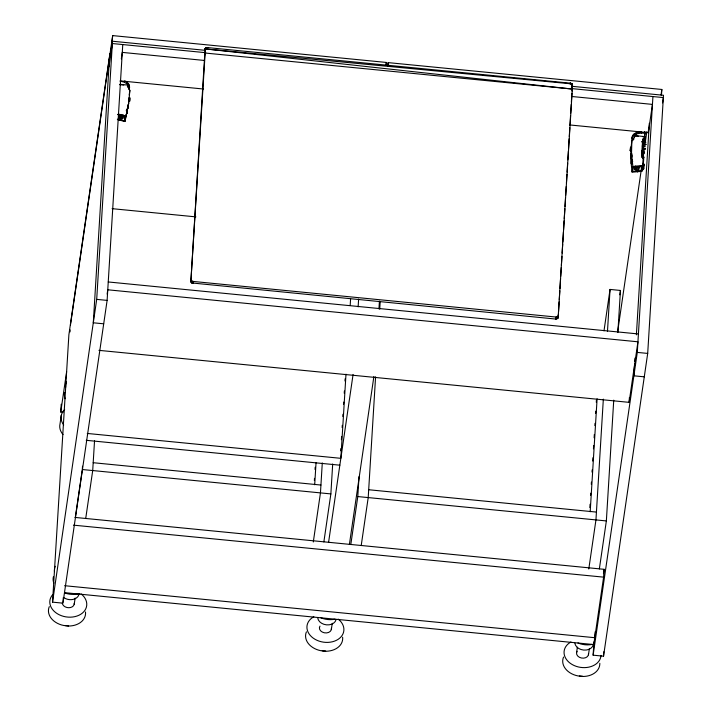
<?xml version="1.0" encoding="UTF-8"?>
<svg xmlns="http://www.w3.org/2000/svg" width="712" height="712" viewBox="0 0 712 712"><rect width="100%" height="100%" fill="white"/><g stroke="black" fill="none" stroke-linecap="round" stroke-linejoin="round"><path stroke-width="1.07" d="M631.642 157.752L631.918 153.801M558.11 317.855L572.332 89.053L572.012 83.918L570.134 83.144L207.699 47.597L205.457 48.256L190.878 281.409L191.706 282.94L555.645 319.047L558.11 317.855L558.404 314.108M630.966 150.241L630.707 158.918L632.051 172.019L641.868 171.405L632.737 171.628L633.44 166.786L642.678 165.869L632.861 166.483L632.051 172.019M631.028 148.069L631.891 140.362L634.615 136.829L634.695 135.574L645.152 136.651C647.146 140.228 638.62 139.792 645.036 138.609M630.966 155.581L631.037 158.749L631.375 152.813L630.966 155.581L631.651 155.643M631.891 140.362L631.517 153.383L632.861 166.483M127.03 112.763C126.834 117.382 128.053 102.964 127.083 111.659M572.039 91.074L572.457 84.586L572.101 90.068M62.959 412.248L60.742 412.026L61.223 404.193M122.758 44.562L107.12 300.393L62.95 603.162L52.537 602.147L68.886 334.782L109.933 53.409M70.034 331.908L70.159 329.941M63.012 602.058L63.288 597.617M82.512 466.209L82.307 469.528L330.866 493.914L332.691 463.993M109.639 55.429L93.29 322.794L103.703 323.809M386.162 65.379L386.34 62.442L112.683 35.6L110.761 53.338M52.537 602.147L96.707 299.378L112.487 41.234L205.43 50.347M94.545 440.63L92.711 470.552L85.707 518.558M122.722 115.264L122.09 118.308L121.102 118.05L121.2 116.385M129.504 88.074L128.409 84.897L124.547 82.263L124.627 80.901C128.222 82.005 131.026 86.045 128.881 89.596M126.78 83.464L126.861 82.094M120.008 84.328L127.688 85.084L127.617 86.348L129.878 90.371L128.667 103.302L124.947 121.521L117.453 119.563M128.409 84.897L128.498 83.526M129.344 86.464L129.424 85.102M190.878 281.409L205.02 50L206.151 47.784L207.699 47.597L207.584 48.398M314.366 480.547L314.499 478.331M315.042 469.466L315.185 467.25M314.695 484.765L316.048 462.604M322.287 462.969L320.453 492.891L313.298 541.992M340.719 450.794L340.852 448.578M341.395 439.722L341.6 436.403M342.143 427.538L342.276 425.322M342.819 416.467L342.953 414.25M343.558 404.291L343.7 402.075M344.243 393.22L344.377 391.004M344.982 381.036L345.115 378.82M345.988 374.174L340.843 458.323L87.264 433.448M350.179 305.528L350.589 298.88M358.145 306.845L358.617 299.076M350.793 544.564L357.798 496.558L359.017 476.604M387.995 65.566L388.173 62.62L661.84 89.463L661.475 95.346M378.953 308.883L379.434 301.114M375.589 376.79L368.211 497.572L361.207 545.579M379.727 309.195L380.199 301.443M558.546 311.892L559.151 301.906M559.285 299.69L559.828 290.808M559.97 288.591L560.575 278.606M560.709 276.381L561.252 267.507M561.394 265.291L561.937 256.409M562.133 253.08L562.676 244.207M562.818 241.982L563.423 231.996M563.566 229.78L564.109 220.898M564.242 218.682L564.847 208.696M564.99 206.471L565.533 197.598M565.666 195.382L566.209 186.5M566.414 183.171L566.957 174.298M567.09 172.073L567.633 163.199M567.838 159.871L568.381 150.989M568.514 148.772L569.128 138.787M569.262 136.57L569.805 127.688M569.938 125.472L570.552 115.486M570.686 113.261L571.229 104.388M571.362 102.172L571.905 93.29M589.865 507.567L590.07 504.247M590.613 495.383L590.746 493.167M591.289 484.302L591.423 482.086M592.028 472.109L592.17 469.893M592.713 461.029L592.909 457.709M593.452 448.845L593.657 445.516M594.128 437.764L594.333 434.436M594.876 425.571L595.01 423.355M595.624 413.378L595.757 411.162M596.3 402.298L596.433 400.082M590.186 511.786L597.101 398.764M603.34 399.129L595.953 519.911L588.788 569.013M607.469 331.534L610.042 289.428L620.446 290.452L617.874 332.557M571.647 86.268L663.486 95.283L647.697 353.419L603.536 656.188L593.123 655.173L593.942 641.859M595.134 631.829L594.769 637.703L64.596 585.7M599.353 568.941L606.357 520.935L613.744 400.153M64.703 592.669L593.772 644.565L603.607 577.147L604.087 569.315L75.018 517.419M632.078 138.119C631.918 133.358 637.694 131.916 641.494 131.738L641.414 133.108C637.916 133.384 633.208 134.248 632.078 138.119L632.238 139.73L632.158 136.757M632.692 136.597L632.781 135.227M634.054 135.244L634.134 133.883M603.536 656.188L603.803 651.756M636.047 134.167L636.136 132.806M636.537 166.848L636.279 171.067L637.623 171.77L638.539 170.925L639.154 166.777C640.684 167.587 646.558 164.97 643.283 163.297M638.566 133.438L638.646 132.076M642.669 139.134L641.565 156.711L643.132 158.491L642.625 166.216M642.304 150.793L642.073 154.549M642.375 155.341L643.773 157.299L642.375 155.341L642.518 153.463L643.826 153.587L643.942 151.772L641.975 151.576L643.888 152.119L643.773 153.934L642.518 153.463M642.954 146.298L643.328 145.693L642.678 150.392L642.019 150.33L642.731 150.045L642.625 150.535L642.731 149.298M646.184 144.278C645.695 145.115 643.559 144.945 644.2 143.504L643.132 143.397L643.337 145.141M643.283 146.04L643.381 143.958M641.868 171.405L642.002 169.296M645.472 149.12L643.648 149.048L643.541 147.998L642.482 147.9M642.117 141.563L644.351 142.186L643.782 141.902L645.045 133.295L644.404 133.189L644.485 131.827M645.045 133.295L645.134 131.934L643.933 140.139M643.817 156.952L643.31 164.81L642.731 164.499M644.983 138.956L645.152 136.651M98.932 350.349L629.105 402.351L629.408 397.456M569.742 124.947L648.329 132.655L648.632 127.76M634.623 363.636L633.876 375.811L644.289 376.835M634.757 361.42L634.962 358.092M636.386 334.836L649.317 123.301M593.123 655.173L637.293 352.404L652.931 96.565M126.451 109.879L126.371 110.983L126.665 109.906M129.13 97.366L128.676 101.051M128.267 104.522L124.947 121.521M128.463 104.682L128.65 102.742L128.24 105.51L127.555 105.447M127.11 111.659C128.56 103.32 125.739 117.293 126.843 112.745M129.842 98.523L129.682 101.282L129.949 97.704M636.875 166.181L636.279 171.067L636.884 166.919L638.228 167.623L639.154 166.777M205.02 50C205.465 47.722 205.127 49.057 206.498 48.478M572.457 84.586L572.306 85.609L572.297 84.897M572.35 86.036L572.51 84.951M70.452 325.046L112.683 35.6M108.936 66.955L112.354 43.539L205.768 52.697M60.742 412.026L66.634 371.655M61.294 415.158L60.013 423.969A18.521 13.875 8.3 0 0 63.048 434.587M121.325 58.918L122.277 52.394L204.184 60.431M119.385 115.032L118.779 119.189L119.705 120.212L120.995 119.767L121.601 115.62L120.195 116.056L119.385 115.032L117.747 114.614M118.975 119.812L119.58 115.655M119.705 120.212L120.31 116.056M122.09 118.308L122.544 115.202M120.613 118.281L122.669 118.824L123.238 114.944M127.421 86.926L127.688 85.084M117.364 119.18L124.369 121.013L125.072 116.163L118.067 114.338M129.201 94.981L129.878 90.371M127.19 108.571L127.795 108.633L128.196 105.865L127.59 105.803M107.138 294.118L107.761 289.793L637.943 341.796L629.105 402.351M75.303 517.535L82.147 470.623M74.217 604.337L75.134 598.044M204.718 55.038L205.011 53.026L572.332 89.053L572.012 83.918L570.134 83.144L570.009 83.954M205.901 48.327L205.635 48.906L206.151 47.784M207.023 48.389L207.139 47.579L206.614 47.651M190.914 281.836L191.172 279.389M191.074 282.246L191.208 279.825M191.341 282.62L191.368 280.225M191.706 282.94L191.635 280.599M192.151 283.198L192 280.92M192.658 283.394L192.952 281.373L192.445 281.187M193.21 283.492L193.504 281.471L555.938 317.027L557.496 316.769L558.502 315.425M386.02 64.641L386.34 62.442M387.693 65.922L388.173 62.62M323.862 541.921L330.866 493.914M328.57 542.446L353.081 374.441M331.338 629.559L332.264 623.267M349.387 544.493L373.889 376.479M570.57 84.052L570.686 83.242L570.134 83.144M571.522 84.505L571.647 83.642L571.522 84.505L572.012 83.918L205.181 48.914L205.457 48.256M555.645 319.047L555.938 317.027M556.206 319.047L556.499 317.036M556.731 318.967L557.024 316.947M557.193 318.789L557.496 316.769M557.594 318.54L557.888 316.52M557.905 318.228L558.199 316.208M603.99 330.884L610.042 289.428M634.428 137.416L634.695 135.574M636.777 169.67L634.686 169.803L635.246 165.923M635.825 166.297L635.371 169.411L636.386 169.349M637.498 171.752L638.112 167.605M619.814 294.812L620.446 290.452M638.272 171.503L638.878 167.347M643.132 143.397L644.2 143.504M644.262 141.777L644.974 136.927L642.82 136.722M643.461 148.941L645.526 148.772M643.541 147.998L642.429 148.238M644.111 144.438L645.82 144.447M638.539 170.925L641.04 170.773L641.646 166.617M617.651 331.721L641.076 171.147M643.319 155.741L644.449 148.043M644.769 145.844L646.852 131.551M643.132 158.491L642.073 157.414M645.277 146.69L642.251 146.04M645.935 142.195L642.491 141.501M641.04 170.773L641.93 170.275L642.536 166.127M641.93 170.275L642.696 169.919L643.301 165.762M648.329 132.655L652.45 104.397L571.656 96.476M642.696 169.919L643.764 168.753L644.369 164.606M576.604 652.432L577.37 647.19M661.03 94.972L661.84 89.463M662.561 102.902L663.344 97.58L572.137 88.635M588.468 654.782L589.394 648.481M603.456 573.641L604.087 569.315M121.102 118.05L121.601 115.62M122.669 118.824L123.301 115.762M631.357 147.642L631.188 151.229L631.135 150.455M127.795 108.633L128.062 107.45M643.764 168.753L643.265 167.827M124.369 121.013L125.793 115.024M205.546 48.585L205.759 47.989M642.251 151.14L642.678 150.188M632.986 140.228L634.098 138.787M571.202 83.411L570.686 83.242M634.944 134.221L636.777 133.242M642.696 144.153L644.28 143.806L642.651 144.5M641.414 133.108L644.404 133.189M85.502 611.964A18.574 13.911 8.3 0 1 68.583 626.026L65.077 625.617M120.373 80.874L203.383 89.009M119.465 84.63L123.763 85.048M635.3 135.983L638.522 136.295M641.574 141.857L644.903 142.089M631.437 155.981L632.042 156.044M112.096 208.66L195.889 216.875M108.242 281.961L638.424 333.964M96.707 299.378L107.12 300.393M637.293 352.404L647.697 353.419M86.259 440.31L339.838 465.185M93.192 462.711L320.934 485.05M368.691 489.74L596.433 512.079M357.798 496.558L606.357 520.935M73.434 525.144L603.607 577.147M68.575 625.955L63.733 625.483A18.521 13.875 8.3 0 1 49.297 606.615M205.181 48.914L572.332 89.053M644.413 132.343L645.054 132.45M119.919 81.061L124.547 82.263M192.952 281.373L193.504 281.471M579.337 676.053L582.834 676.4L577.993 675.928A18.521 13.875 8.3 0 1 563.557 657.06M322.207 650.839L325.704 651.177L320.863 650.706A18.521 13.875 8.3 0 1 306.427 631.838M118.263 114.027L125.748 115.985M571.647 83.642L571.763 84.221M572.012 83.918L572.145 85.2M634.428 166.653L634.686 169.803M331.4 628.385A6.034 4.521 8.3 0 1 324.352 632.79A6.034 4.521 8.3 0 1 319.964 626.115M336.046 619.689A9.292 6.96 8.3 0 1 326.514 624.851A9.292 6.96 8.3 0 1 317.73 617.9M335.049 619.164A18.574 13.911 8.3 0 1 320.836 617.767M342.632 637.178A18.574 13.911 8.3 0 1 325.713 651.249M338.262 619.146A18.574 13.911 8.3 0 1 338.156 639.323A18.574 13.911 8.3 0 1 311.491 636.706A18.574 13.911 8.3 0 1 313.832 616.752M588.53 653.607A6.034 4.521 8.3 0 1 581.481 658.013A6.034 4.521 8.3 0 1 577.094 651.338M593.176 644.912A9.292 6.96 8.3 0 1 583.644 650.065A9.292 6.96 8.3 0 1 574.86 643.114M592.179 644.387A18.574 13.911 8.3 0 1 577.966 642.989M599.824 663.317A18.574 13.911 8.3 0 1 582.843 676.471M601.008 655.414A18.574 13.911 8.3 0 1 574.157 665.533A18.574 13.911 8.3 0 1 570.962 641.975M74.27 603.162A6.034 4.521 8.3 0 1 68.788 607.719A6.034 4.521 8.3 0 1 62.291 603.162M78.916 594.476A9.292 6.96 8.3 0 1 72.944 599.442A9.292 6.96 8.3 0 1 63.831 597.626M79.708 593.479A18.574 13.911 8.3 0 1 64.596 592.9M53.827 583.146A18.574 13.911 8.3 0 1 53.391 576.8M81.132 593.924A18.574 13.911 8.3 0 1 82.405 613.077A18.574 13.911 8.3 0 1 57.325 613.726A18.574 13.911 8.3 0 1 52.679 594.662M54.459 571.611A18.574 13.911 8.3 0 1 55.251 566.271M63.697 424.966A18.574 13.911 8.3 0 1 64.641 409.569M65.095 398.756A18.574 13.911 8.3 0 1 64.667 392.419M65.727 387.221A18.574 13.911 8.3 0 1 66.528 381.881M631.402 160.69L631.731 163.92L631.606 159.292L631.259 163.715L631.686 159.301L631.482 160.698M630.191 150.357C630.245 153.053 630.992 141.644 630.191 150.357M632.594 161.393L632.541 161.918L632.541 161.393M205.261 48.567L205.109 49.591L205.261 48.567"/></g></svg>
